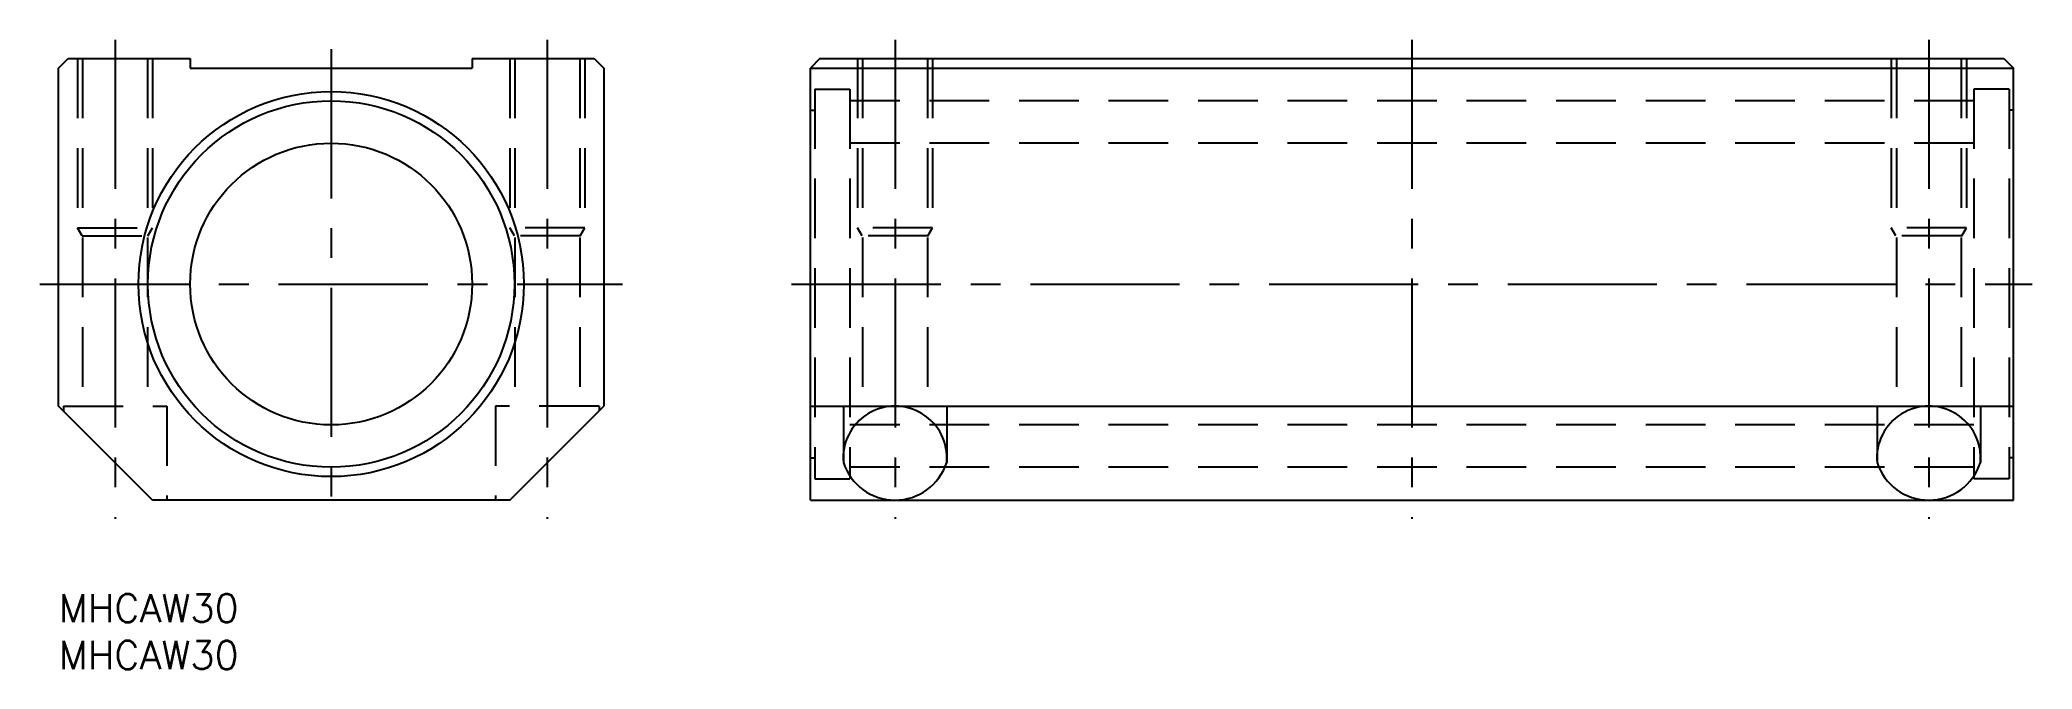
# Model space of a CAD drawing. Extents: x -2 to 210, y -8 to 59.
import ezdxf

# ---------------------------------------------------------------- set-up
doc = ezdxf.new("R2010")
doc.units = 0
doc.header["$LTSCALE"] = 0.5
doc.linetypes.add('CENTER', pattern=[50.8, 31.75, -6.35, 6.35, -6.35])
doc.linetypes.add('DASHED', pattern=[19.05, 12.7, -6.35])
for name, color, linetype in [('MSM_CENTER', 1, 'CENTER'), ('MSM_CONTINUOUS', 7, 'CONTINUOUS'), ('MSM_DASHED', 4, 'DASHED'), ('MSM_PART_NUMBER', 7, 'CONTINUOUS')]:
    doc.layers.add(name, color=color, linetype=linetype)
doc.styles.get("Standard").update_dxf_attribs({"font": 'txt.shx', "height": 3, "bigfont": 'bigfont.shx'})

msp = doc.modelspace()

# ---------------------------------------------------------------- linework, layer by layer
at = {"layer": 'MSM_CENTER'}
for p, q in [((6, 59), (6, 8)), ((29, 58), (29, 8)), ((52, 59), (52, 8)), ((89, 59), (89, 8)), ((144, 59), (144, 8)), ((199, 59), (199, 8)), ((-2, 33), (60, 33)), ((78, 33), (210, 33))]:
    msp.add_line(p, q, dxfattribs=at)
at = {"layer": 'MSM_CONTINUOUS'}
for p, q in [((0, 56), (1, 57)), ((0, 20), (0, 56)), ((1, 57), (14, 57)), ((14, 57), (14, 56)), ((14, 56), (44, 56)), ((44, 57), (44, 56)), ((44, 57), (57, 57)), ((57, 57), (58, 56)), ((58, 56), (58, 20)), ((81, 57), (80, 56)), ((80, 10), (80, 56)), ((80, 56), (208, 56)), ((81, 57), (207, 57)), ((207, 57), (208, 56)), ((208, 10), (208, 56)), ((10, 10), (0, 20)), ((48, 10), (58, 20)), ((80, 20), (208, 20)), ((48, 10), (10, 10)), ((80, 10), (208, 10))]:
    msp.add_line(p, q, dxfattribs=at)
for radius in [20.5, 19.5, 15]:
    msp.add_circle((29, 33), radius, dxfattribs=at)
for centre, radius, start, end in [((89, 14.48), 5.52, 355.0209, 184.9791), ((199, 14.48), 5.52, 355.0209, 184.9791), ((89, 15.78), 5.78, 197.9453, 342.0547), ((199, 15.78), 5.78, 197.9453, 342.0547)]:
    msp.add_arc(centre, radius, start, end, dxfattribs=at)
at = {"layer": 'MSM_DASHED'}
for p, q in [((2, 57), (2, 39)), ((2.55, 57), (2.55, 20)), ((9.45, 57), (9.45, 20)), ((10, 57), (10, 39)), ((48, 57), (48, 39)), ((48.55, 57), (48.55, 20)), ((55.45, 57), (55.45, 20)), ((56, 57), (56, 39)), ((85, 57), (85, 39)), ((85.55, 57), (85.55, 20)), ((92.45, 57), (92.45, 20)), ((93, 57), (93, 39)), ((195, 57), (195, 39)), ((195.55, 57), (195.55, 20)), ((202.45, 57), (202.45, 20)), ((203, 57), (203, 39)), ((80.45, 53.75), (80.45, 12.25)), ((80.45, 53.75), (84.2, 53.75)), ((84.2, 53.75), (84.2, 12.25)), ((203.8, 53.75), (203.8, 12.25)), ((207.55, 53.75), (203.8, 53.75)), ((207.55, 53.75), (207.55, 12.25)), ((80, 51.5), (80.45, 51.5)), ((203.8, 52.5), (84.2, 52.5)), ((208, 51.5), (207.55, 51.5)), ((203.8, 48), (84.2, 48)), ((2, 39), (10, 39)), ((2.5, 38.13), (2, 39)), ((9.5, 38.13), (10, 39)), ((56, 39), (48, 39)), ((48.5, 38.13), (48, 39)), ((55.5, 38.13), (56, 39)), ((93, 39), (85, 39)), ((85.5, 38.13), (85, 39)), ((92.5, 38.13), (93, 39)), ((203, 39), (195, 39)), ((195.5, 38.13), (195, 39)), ((202.5, 38.13), (203, 39)), ((2.5, 38.13), (9.5, 38.13)), ((55.5, 38.13), (48.5, 38.13)), ((92.5, 38.13), (85.5, 38.13)), ((202.5, 38.13), (195.5, 38.13)), ((0.5, 20), (11.5, 20)), ((0.5, 20), (0.5, 19.5)), ((11.5, 20), (11.5, 10)), ((57.5, 20), (46.5, 20)), ((46.5, 20), (46.5, 10)), ((57.5, 20), (57.5, 19.5)), ((83.5, 20), (83.5, 14)), ((94.5, 20), (94.5, 14)), ((193.5, 20), (193.5, 14)), ((204.5, 20), (204.5, 14)), ((203.8, 18), (84.2, 18)), ((80, 14.5), (80.45, 14.5)), ((203.8, 13.5), (84.2, 13.5)), ((208, 14.5), (207.55, 14.5)), ((80.45, 12.25), (84.2, 12.25)), ((207.55, 12.25), (203.8, 12.25))]:
    msp.add_line(p, q, dxfattribs=at)

# ---------------------------------------------------------------- texts
at = {"layer": 'MSM_PART_NUMBER'}
for p in [(0, -3), (0, -8)]:
    msp.add_text('MHCAW30', height=3, dxfattribs=at).set_placement(p)

doc.saveas('drawing.dxf')
